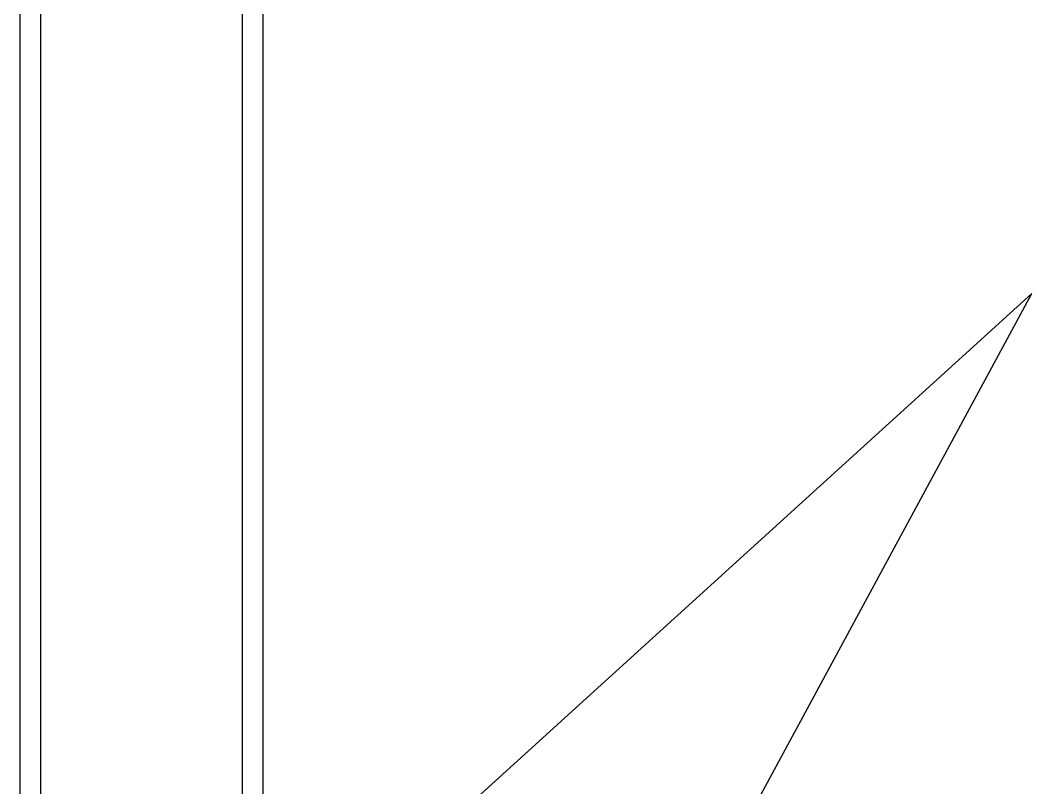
# Model space of a CAD drawing. Extents: x 27938 to 1507990, y 110129 to 923079.
# Drawn here: x 458296 to 459814, y 359459 to 360611 of the extents above; entities that cross this region are included whole.
import ezdxf

# ---------------------------------------------------------------- set-up
doc = ezdxf.new("R2010")
doc.units = 0
doc.header["$LTSCALE"] = 1000
doc.header["$MEASUREMENT"] = 0
doc.layers.add('W_DIM', color=4, linetype='Continuous')
doc.styles.get("Standard").update_dxf_attribs({"font": 'gbenor.shx', "bigfont": 'gbcbig.shx'})
doc.dimstyles.get("Standard").update_dxf_attribs({"dimtxt": 0.18, "dimasz": 0.18, "dimexe": 0.18, "dimexo": 0.0625, "dimgap": 0.09, "dimtad": 0, "dimtih": 1, "dimtoh": 1, "dimdec": 4, "dimzin": 0, "dimdsep": 46, "dimtxsty": 'Standard', "dimcen": 0.09, "dimadec": 0, "dimazin": 0, "dimtfac": 1, "dimtdec": 4, "dimtofl": 0, "dimtmove": 0, "dimatfit": 3, "dimfxl": 1, "dimtolj": 1, "dimtzin": 0, "dimarcsym": 0})

msp = doc.modelspace()

# ---------------------------------------------------------------- linework, layer by layer
at = {"linetype": 'Continuous'}
for p, q in [((458295.9, 359216.2), (458295.9, 362012.9)), ((458660.7, 359216.2), (458660.7, 362012.9)), ((458327.1, 359347.8), (458327.1, 361703.4)), ((458629.6, 359347.8), (458629.6, 361703.4))]:
    msp.add_line(p, q, dxfattribs=at)

# ---------------------------------------------------------------- leaders
at = {"layer": 'W_DIM', "color": 7}
for points in [[(458718.6, 359205.3), (459814.4, 360200.5)], [(459066.2, 358816.6), (459814.4, 360200.5)]]:
    msp.add_leader(points, dimstyle='Standard', override={"dimgap": 20}, dxfattribs=at)

doc.saveas('drawing.dxf')
